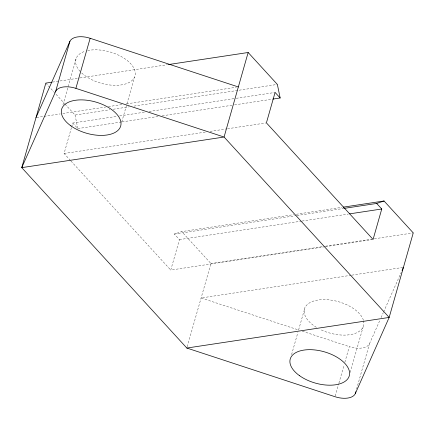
<?xml version="1.0" encoding="UTF-8"?>
<svg xmlns="http://www.w3.org/2000/svg" width="435" height="435" viewBox="0 0 435 435"><rect width="100%" height="100%" fill="white"/><g stroke="black" fill="none" stroke-linecap="round" stroke-linejoin="round"><path stroke-width="0.33" stroke-dasharray="2.17 1.63" d="M62.983 104.835L76.321 58.007M70.492 160.493L64.081 153.49L71.465 127.575M71.65 126.928L72.754 123.04L116.971 116.352M121.751 122.001L134.535 77.126M324.847 246.743L170.759 270.059L179.432 239.609L174.353 234.057L181.716 231.599L293.598 214.667M187.219 346.744L210.926 263.512L181.716 231.599M291.575 354.623L297.872 332.509M298.617 329.909L304.913 307.795M335.227 396.067L338.745 383.708M338.93 383.061L344.118 364.851M344.857 362.246L349.305 346.641A17.367 9.2 15.9 0 0 369.538 343.579L380.011 320.029M350.164 372.442L363.133 326.913M356.569 389.102L369.538 343.579M381.114 317.55L383.317 312.596M383.594 311.977L401.233 272.315M52.532 82.101L79.328 78.044M79.996 77.941L167.758 64.663M36.687 117.466L43.386 116.449M44.055 116.352L60.133 113.916M62.814 113.513L105.689 107.026M108.369 106.618L122.436 104.492M126.46 103.883L236.33 87.256M65 104.057L75.037 115.03L109.876 109.756M113.225 109.25L129.304 106.82M133.996 106.107L277.361 84.417M119.652 115.944L145.779 111.991M149.129 111.485L235.552 98.408M236.227 98.31L275.083 92.432M72.754 123.04L77.838 128.591L121.381 122.007M122.056 121.903L158.9 116.33M162.25 115.819L231.926 105.281M234.606 104.873L272.12 99.196M64.081 153.49L205.445 132.104M210.132 131.392L226.88 128.858M227.548 128.755L265.736 122.98M296.278 214.265L341.834 207.37M174.353 234.057L296.284 215.608M296.953 215.51L343.851 208.414M179.432 239.609L301.363 221.159M302.037 221.062L348.261 214.063M210.926 263.512L322.808 246.585M325.489 246.183L371.713 239.185M374.394 238.782L413.25 232.904M325.521 246.64L373.083 239.446M351.181 275.263L201.111 297.97L299.046 330.132M351.85 275.159L403.435 267.356M302.271 331.193L349.305 346.641M45.827 83.112L64.543 103.557M70.948 160.993L170.759 270.059M75.037 115.03L77.838 128.591M363.551 320.785A30.7 16.269 15.9 0 1 351.29 334.461A30.7 16.269 15.9 0 1 320.057 329.344M316.441 327.354A30.7 16.269 15.9 0 1 318.061 300.019A30.7 16.269 15.9 0 1 363.366 320.127M87.625 50.574A30.7 16.269 15.9 0 1 129.706 62.694A30.7 16.269 15.9 0 1 122.387 84.733A30.7 16.269 15.9 0 1 80.557 71.84M80.138 71.394A30.7 16.269 15.9 0 1 85.206 51.21"/><path stroke-width="0.65" d="M343.171 207.169L384.04 200.986L413.25 232.904L389.173 317.436L355.275 393.659A17.367 9.2 15.9 0 1 335.042 396.72L186.843 348.043L21.75 167.644L55.647 91.421L69.915 41.341A17.367 9.2 15.9 0 1 90.143 38.28L238.342 86.956M55.647 91.421A17.367 9.2 15.9 0 1 75.88 88.359L90.143 38.28M168.432 64.565L248.157 52.499L224.074 137.03L389.173 317.436L186.843 348.043M344.52 208.311L376.677 203.45L381.756 208.996L373.083 239.446L266.41 122.877L275.083 92.432L280.162 97.978L272.794 99.098M355.275 393.659L355.83 391.707M36.013 117.564L69.915 41.341M402.06 270.456L403.435 267.356M376.677 203.45L384.04 200.986M51.857 82.199L45.827 83.112L21.75 167.644L224.074 137.03L75.88 88.359M349.599 213.862L381.756 208.996M248.157 52.499L277.361 84.417L280.162 97.978M299.438 375.617A30.7 16.269 15.9 0 0 348.865 376.993A30.7 16.269 15.9 0 0 310.971 349.686A30.7 16.269 15.9 0 0 299.438 375.617M70.845 125.829A30.7 16.269 15.9 0 0 120.272 127.205A30.7 16.269 15.9 0 0 82.373 99.898A30.7 16.269 15.9 0 0 70.845 125.829"/></g></svg>
